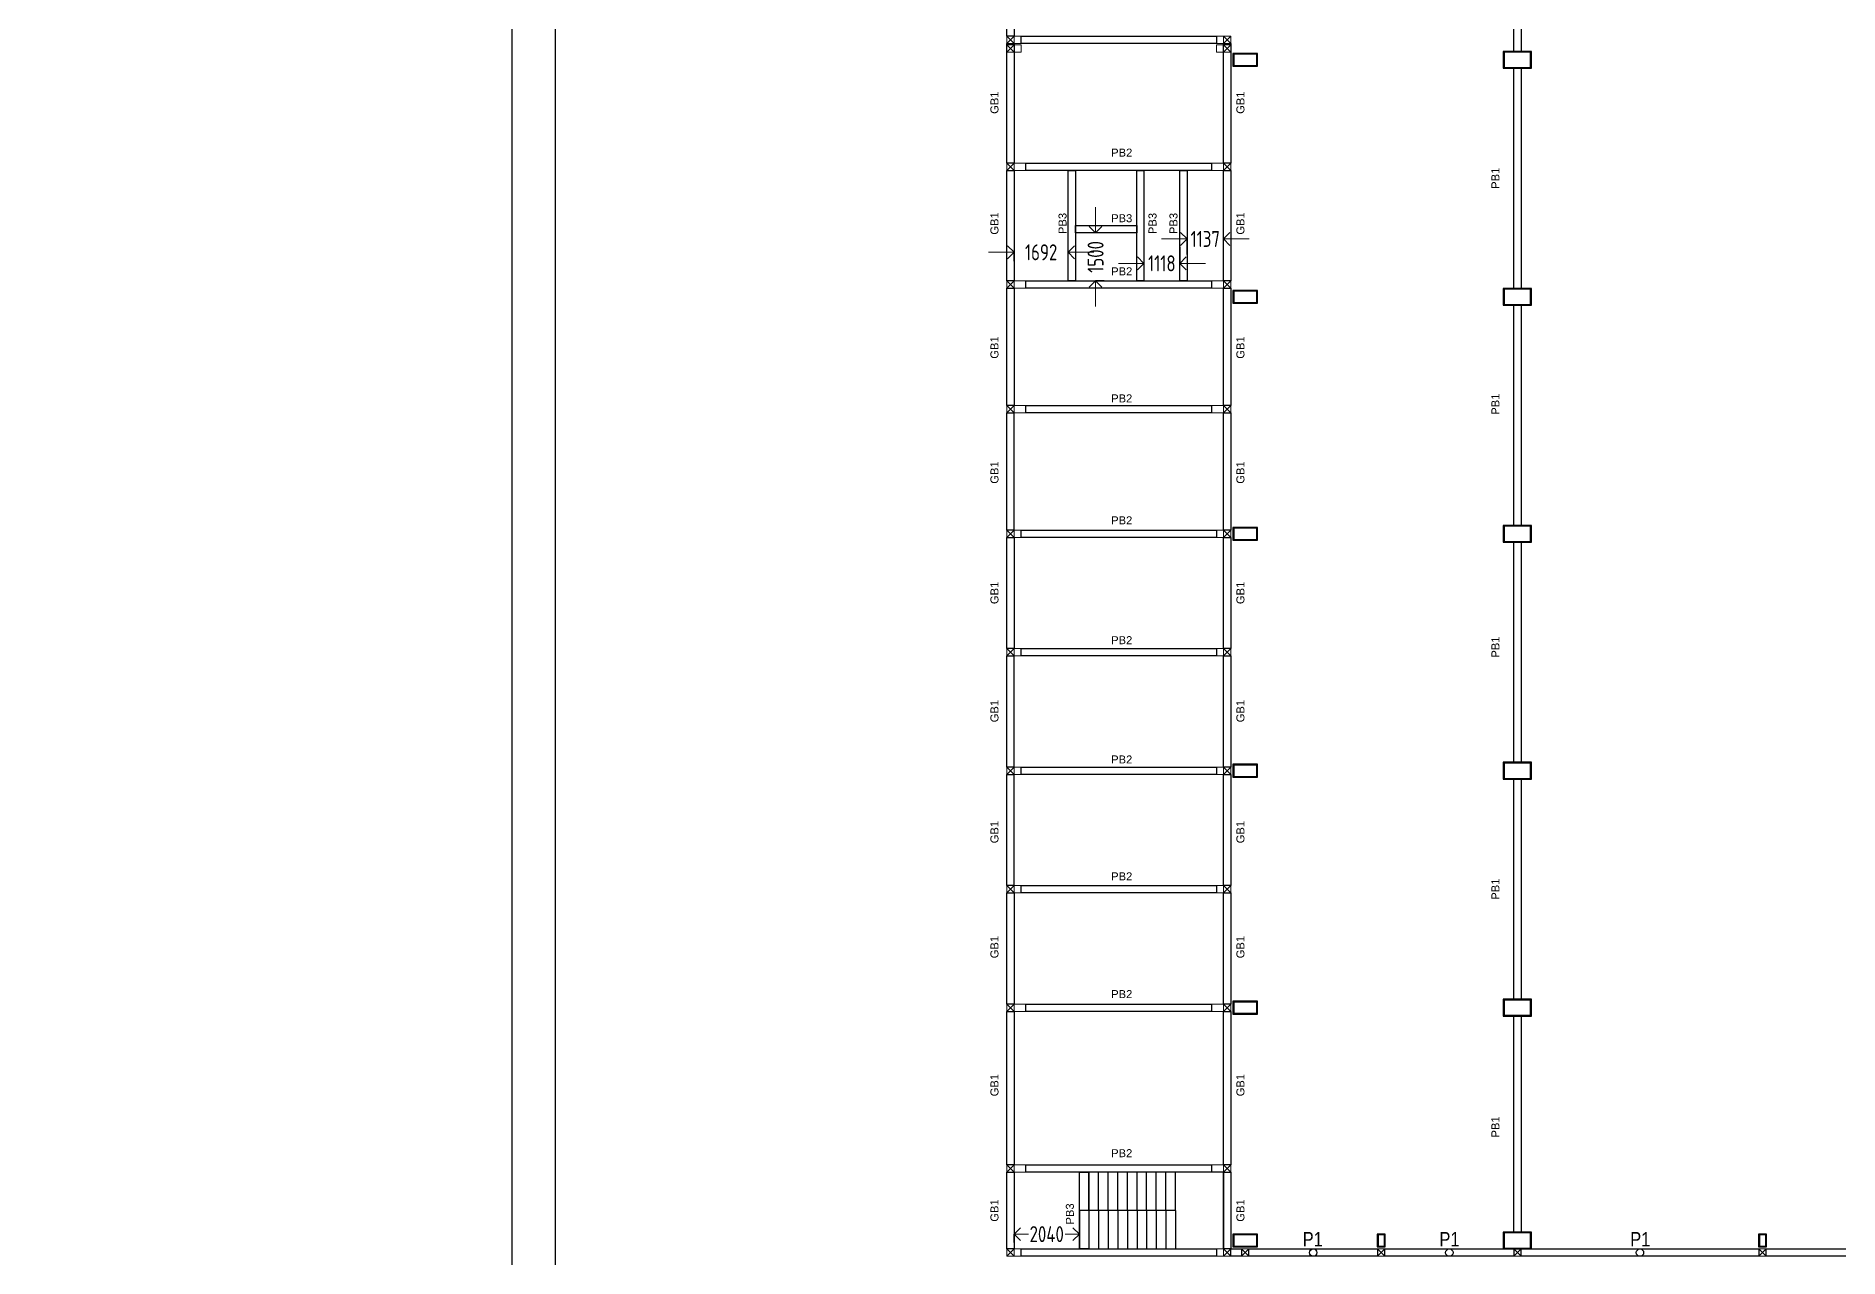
# Model space of a CAD drawing. Header units: inches. Extents: x -605 to 2991212, y -2872845 to 0.
# Drawn here: x 2453258 to 2509569, y -2287136 to -2248982 of the extents above; entities that cross this region are included whole.
import ezdxf
from ezdxf import colors
from ezdxf.entities.mleader import LeaderData, LeaderLine
from ezdxf.enums import TextEntityAlignment as Align
from ezdxf.math import Vec2, Vec3

# ---------------------------------------------------------------- set-up
doc = ezdxf.new("R2010")
doc.units = ezdxf.units.IN
doc.header["$LTSCALE"] = 600
doc.header["$MEASUREMENT"] = 0
for name, color, linetype, lineweight in [('PV_TEXT_ROMANS', 7, 'Continuous', 0), ('rDIMension', 1, 'Continuous', 18), ('rRCC 2', 40, 'Continuous', 15), ('rSHEET', 2, 'Continuous', 30)]:
    doc.layers.add(name, color=color, linetype=linetype, lineweight=lineweight)
doc.layers.add('see level', color=2, linetype='Continuous')
doc.styles.add('DIM', font='geniso.shx', dxfattribs={"width": 0.85})
doc.styles.add('J.P', font='ARIALN.TTF')
doc.styles.get("Standard").update_dxf_attribs({"font": 'arial.ttf'})
doc.styles.add('TEXT3', font='geniso.shx')
doc.dimstyles.new('ST-100', dxfattribs={"dimscale": 100, "dimtxt": 2.5, "dimasz": 2, "dimexe": 0.18, "dimexo": 0.0625, "dimgap": 0.2, "dimtad": 0, "dimdec": 0, "dimzin": 0, "dimdsep": 46, "dimtxsty": 'DIM', "dimblk": 'OPEN90', "dimcen": 0.09, "dimclrd": 256, "dimclrt": 7, "dimadec": 0, "dimazin": 0, "dimtfac": 1, "dimtdec": 0, "dimtofl": 0, "dimtmove": 0, "dimatfit": 3, "dimldrblk": 'OPEN90', "dimfxl": 1, "dimtolj": 1, "dimtzin": 0, "dimlwd": -1, "dimarcsym": 0})

# ---------------------------------------------------------------- blocks, each defined once
blk = doc.blocks.new('_Open90')
at = {"color": 0, "linetype": 'ByBlock', "lineweight": -2}
for p, q in [((0, 0), (-1, 0)), ((-0.5, 0.5), (0, 0)), ((0, 0), (-0.5, -0.5))]:
    blk.add_line(p, q, dxfattribs=at)
blk = doc.blocks.new('*D1138')
at = {"layer": 'Defpoints', "color": 0, "linetype": 'ByBlock'}
for p in [(2483805, -2255734), (2483805, -2256016), (2485497, -2256016)]:
    blk.add_point(p, dxfattribs=at)
at = {"layer": 'rDIMension'}
for p, q in [((2483405, -2255734), (2483005, -2255734)), ((2485897, -2255734), (2486297, -2255734))]:
    blk.add_line(p, q, dxfattribs=at)
at = {"layer": 'rDIMension', "color": 0, "linetype": 'ByBlock', "lineweight": -2}
for p, q in [((2483805, -2256016), (2483805, -2255734)), ((2485497, -2256016), (2485497, -2255734))]:
    blk.add_line(p, q, dxfattribs=at)
at = {"layer": 'rDIMension', "linetype": 'ByBlock', "xscale": 400, "yscale": 400, "zscale": 400}
blk.add_blockref('_Open90', (2483805, -2255734), dxfattribs=at)
at = {"layer": 'rDIMension', "linetype": 'ByBlock', "xscale": 400, "yscale": 400, "zscale": 400, "rotation": 180}
blk.add_blockref('_Open90', (2485497, -2255734), dxfattribs=at)
at = {"layer": 'rDIMension', "color": 7, "linetype": 'ByBlock', "insert": (2484651, -2255734), "char_height": 500, "attachment_point": 5, "style": 'DIM'}
blk.add_mtext('\\A1;1692', dxfattribs=at)
blk = doc.blocks.new('*D1139')
at = {"layer": 'Defpoints', "color": 0, "linetype": 'ByBlock'}
for p in [(2486351, -2255128), (2486617, -2255128), (2486617, -2256628)]:
    blk.add_point(p, dxfattribs=at)
at = {"layer": 'rDIMension'}
for p, q in [((2486351, -2254728), (2486351, -2254328)), ((2486351, -2257028), (2486351, -2257428))]:
    blk.add_line(p, q, dxfattribs=at)
at = {"layer": 'rDIMension', "color": 0, "linetype": 'ByBlock', "lineweight": -2}
for p, q in [((2486617, -2255128), (2486351, -2255128)), ((2486617, -2256628), (2486351, -2256628))]:
    blk.add_line(p, q, dxfattribs=at)
at = {"layer": 'rDIMension', "linetype": 'ByBlock', "xscale": 400, "yscale": 400, "zscale": 400}
for p, rotation in [((2486351, -2255128), 270), ((2486351, -2256628), 90)]:
    blk.add_blockref('_Open90', p, dxfattribs=dict(at, rotation=rotation))
at = {"layer": 'rDIMension', "color": 7, "linetype": 'ByBlock', "insert": (2486351, -2255878), "char_height": 500, "attachment_point": 5, "rotation": 90, "style": 'DIM'}
blk.add_mtext('\\A1;1500', dxfattribs=at)
blk = doc.blocks.new('*D1140')
at = {"layer": 'Defpoints', "color": 0, "linetype": 'ByBlock'}
for p in [(2487862, -2255562), (2488980, -2255562), (2488980, -2256079)]:
    blk.add_point(p, dxfattribs=at)
at = {"layer": 'rDIMension', "color": 0, "linetype": 'ByBlock', "lineweight": -2}
for p, q in [((2487862, -2255562), (2487862, -2256079)), ((2488980, -2255562), (2488980, -2256079))]:
    blk.add_line(p, q, dxfattribs=at)
at = {"layer": 'rDIMension'}
for p, q in [((2487462, -2256079), (2487062, -2256079)), ((2489380, -2256079), (2489780, -2256079))]:
    blk.add_line(p, q, dxfattribs=at)
at = {"layer": 'rDIMension', "linetype": 'ByBlock', "xscale": 400, "yscale": 400, "zscale": 400}
blk.add_blockref('_Open90', (2487862, -2256079), dxfattribs=at)
at = {"layer": 'rDIMension', "linetype": 'ByBlock', "xscale": 400, "yscale": 400, "zscale": 400, "rotation": 180}
blk.add_blockref('_Open90', (2488980, -2256079), dxfattribs=at)
at = {"layer": 'rDIMension', "color": 7, "linetype": 'ByBlock', "insert": (2488421, -2256079), "char_height": 500, "attachment_point": 5, "style": 'DIM'}
blk.add_mtext('\\A1;1118', dxfattribs=at)
blk = doc.blocks.new('*D1141')
at = {"layer": 'Defpoints', "color": 0, "linetype": 'ByBlock'}
for p in [(2489208, -2255803), (2490345, -2255318), (2490345, -2255803)]:
    blk.add_point(p, dxfattribs=at)
at = {"layer": 'rDIMension'}
for p, q in [((2488808, -2255318), (2488408, -2255318)), ((2490745, -2255318), (2491145, -2255318))]:
    blk.add_line(p, q, dxfattribs=at)
at = {"layer": 'rDIMension', "color": 0, "linetype": 'ByBlock', "lineweight": -2}
for p, q in [((2489208, -2255803), (2489208, -2255318)), ((2490345, -2255803), (2490345, -2255318))]:
    blk.add_line(p, q, dxfattribs=at)
at = {"layer": 'rDIMension', "linetype": 'ByBlock', "xscale": 400, "yscale": 400, "zscale": 400}
blk.add_blockref('_Open90', (2489208, -2255318), dxfattribs=at)
at = {"layer": 'rDIMension', "linetype": 'ByBlock', "xscale": 400, "yscale": 400, "zscale": 400, "rotation": 180}
blk.add_blockref('_Open90', (2490345, -2255318), dxfattribs=at)
at = {"layer": 'rDIMension', "color": 7, "linetype": 'ByBlock', "insert": (2489777, -2255318), "char_height": 500, "attachment_point": 5, "style": 'DIM'}
blk.add_mtext('\\A1;1137', dxfattribs=at)
blk = doc.blocks.new('*D1142')
at = {"layer": 'Defpoints', "color": 0, "linetype": 'ByBlock'}
for p in [(2483805, -2286393), (2483805, -2286659), (2485845, -2286659)]:
    blk.add_point(p, dxfattribs=at)
at = {"layer": 'rDIMension', "color": 0, "linetype": 'ByBlock', "lineweight": -2}
for p, q in [((2483805, -2286659), (2483805, -2286393)), ((2485845, -2286659), (2485845, -2286393))]:
    blk.add_line(p, q, dxfattribs=at)
at = {"layer": 'rDIMension'}
for p, q in [((2484205, -2286393), (2484252, -2286393)), ((2485445, -2286393), (2485398, -2286393))]:
    blk.add_line(p, q, dxfattribs=at)
at = {"layer": 'rDIMension', "linetype": 'ByBlock', "xscale": 400, "yscale": 400, "zscale": 400, "rotation": 180}
blk.add_blockref('_Open90', (2483805, -2286393), dxfattribs=at)
at = {"layer": 'rDIMension', "linetype": 'ByBlock', "xscale": 400, "yscale": 400, "zscale": 400}
blk.add_blockref('_Open90', (2485845, -2286393), dxfattribs=at)
at = {"layer": 'rDIMension', "color": 7, "linetype": 'ByBlock', "insert": (2484825, -2286393), "char_height": 500, "attachment_point": 5, "style": 'DIM'}
blk.add_mtext('\\A1;2040', dxfattribs=at)
blk = doc.blocks.new('_DotBlank')
at = {"color": 0, "linetype": 'ByBlock', "lineweight": -2}
blk.add_line((-0.5, 0), (-1, 0), dxfattribs=at)
blk.add_circle((0, 0), 0.5, dxfattribs=at)

msp = doc.modelspace()

# ---------------------------------------------------------------- linework, layer by layer
at = {"color": 8, "linetype": 'ByBlock'}
for p, q in [((2485844.8, -2285655.4), (2485844.8, -2284455.4)), ((2490344.8, -2284455.4), (2485844.8, -2284455.4)), ((2486144.8, -2285655.4), (2486144.8, -2284455.4)), ((2486444.8, -2285655.4), (2486444.8, -2284455.4)), ((2486744.8, -2285655.4), (2486744.8, -2284455.4)), ((2487044.8, -2285655.4), (2487044.8, -2284455.4)), ((2487344.8, -2285655.4), (2487344.8, -2284455.4)), ((2487644.8, -2285655.4), (2487644.8, -2284455.4)), ((2487944.8, -2285655.4), (2487944.8, -2284455.4)), ((2488244.8, -2285655.4), (2488244.8, -2284455.4)), ((2488544.8, -2285655.4), (2488544.8, -2284455.4)), ((2488844.8, -2285655.4), (2488844.8, -2284455.4)), ((2490344.8, -2284455.4), (2490344.8, -2286855.4)), ((2485844.8, -2285655.4), (2485844.8, -2286855.4)), ((2488844.8, -2285655.4), (2485844.8, -2285655.4)), ((2486144.8, -2285655.4), (2486144.8, -2286855.4)), ((2486444.8, -2285655.4), (2486444.8, -2286855.4)), ((2486744.8, -2285655.4), (2486744.8, -2286855.4)), ((2487044.8, -2285655.4), (2487044.8, -2286855.4)), ((2487344.8, -2285655.4), (2487344.8, -2286855.4)), ((2487644.8, -2285655.4), (2487644.8, -2286855.4)), ((2487944.8, -2285655.4), (2487944.8, -2286855.4)), ((2488244.8, -2285655.4), (2488244.8, -2286855.4)), ((2488544.8, -2285655.4), (2488544.8, -2286855.4)), ((2488844.8, -2285655.4), (2488844.8, -2286855.4))]:
    msp.add_line(p, q, dxfattribs=at)
at = {"color": 1, "linetype": 'ByBlock'}
for points in [[(2499409.8, -2242585.5), (2499639.8, -2242585.5), (2499639.8, -2249460.5), (2499409.8, -2249460.5)], [(2483581.6, -2245320.5), (2483809.2, -2245320.5), (2483809.2, -2248982), (2483581.6, -2248982)], [(2484029.2, -2248982), (2490124.8, -2248982), (2490124.8, -2249212), (2484029.2, -2249212)], [(2483579.2, -2249212), (2483807, -2249212), (2483807, -2252953.6), (2483579.2, -2252953.6)], [(2490344.8, -2249212), (2490574.8, -2249212), (2490574.8, -2252953.6), (2490344.8, -2252953.6)], [(2499409.8, -2249985.5), (2499639.8, -2249985.5), (2499639.8, -2256860.5), (2499409.8, -2256860.5)], [(2484177, -2252953.6), (2489974.8, -2252953.6), (2489974.8, -2253183.6), (2484177, -2253183.6)], [(2483577, -2253183.6), (2483804.8, -2253183.6), (2483804.8, -2256628), (2483577, -2256628)], [(2485497, -2253183.6), (2485724.8, -2253183.6), (2485724.8, -2256628), (2485497, -2256628)], [(2487634.5, -2253183.6), (2487862.3, -2253183.6), (2487862.3, -2256628), (2487634.5, -2256628)], [(2488980.4, -2253183.6), (2489208.3, -2253183.6), (2489208.3, -2256628), (2488980.4, -2256628)], [(2490344.8, -2253183.6), (2490574.8, -2253183.6), (2490574.8, -2256628), (2490344.8, -2256628)], [(2485724.8, -2254898.2), (2487634.5, -2254898.2), (2487634.5, -2255128.2), (2485724.8, -2255128.2)], [(2483574.8, -2256858), (2483804.8, -2256858), (2483804.8, -2260518), (2483574.8, -2260518)], [(2484174.8, -2256628), (2489974.8, -2256628), (2489974.8, -2256858), (2484174.8, -2256858)], [(2490344.8, -2256858), (2490574.8, -2256858), (2490574.8, -2260518), (2490344.8, -2260518)], [(2499409.8, -2257385.5), (2499639.8, -2257385.5), (2499639.8, -2264260.5), (2499409.8, -2264260.5)], [(2483574.8, -2260748), (2483799.8, -2260748), (2483799.8, -2264408), (2483574.8, -2264408)], [(2484174.8, -2260518), (2489974.8, -2260518), (2489974.8, -2260748), (2484174.8, -2260748)], [(2490344.8, -2260748), (2490574.8, -2260748), (2490574.8, -2264408), (2490344.8, -2264408)], [(2483574.8, -2264638), (2483804.8, -2264638), (2483804.8, -2268108), (2483574.8, -2268108)], [(2484024.8, -2264408), (2490124.8, -2264408), (2490124.8, -2264638), (2484024.8, -2264638)], [(2490344.8, -2264638), (2490574.8, -2264638), (2490574.8, -2268108), (2490344.8, -2268108)], [(2499409.8, -2264785.5), (2499639.8, -2264785.5), (2499639.8, -2271660.5), (2499409.8, -2271660.5)], [(2484024.8, -2268108), (2490124.8, -2268108), (2490124.8, -2268338), (2484024.8, -2268338)], [(2483574.8, -2268338), (2483799.8, -2268338), (2483799.8, -2271808), (2483574.8, -2271808)], [(2490344.8, -2268338), (2490574.8, -2268338), (2490574.8, -2271808), (2490344.8, -2271808)], [(2483574.8, -2272038), (2483799.8, -2272038), (2483799.8, -2275508), (2483574.8, -2275508)], [(2484024.8, -2271808), (2490124.8, -2271808), (2490124.8, -2272038), (2484024.8, -2272038)], [(2490344.8, -2272038), (2490574.8, -2272038), (2490574.8, -2275508), (2490344.8, -2275508)], [(2499409.8, -2272185.5), (2499639.8, -2272185.5), (2499639.8, -2279060.5), (2499409.8, -2279060.5)], [(2484024.8, -2275508), (2490124.8, -2275508), (2490124.8, -2275738), (2484024.8, -2275738)], [(2483574.8, -2275738), (2483804.8, -2275738), (2483804.8, -2279208), (2483574.8, -2279208)], [(2490344.8, -2275738), (2490574.8, -2275738), (2490574.8, -2279208), (2490344.8, -2279208)], [(2483804.8, -2284225.4), (2483574.8, -2284225.4), (2483574.8, -2279438), (2483804.8, -2279438)], [(2484174.8, -2279208), (2489974.8, -2279208), (2489974.8, -2279438), (2484174.8, -2279438)], [(2490344.8, -2279438), (2490574.8, -2279438), (2490574.8, -2284225.4), (2490344.8, -2284225.4)], [(2499409.8, -2279585.5), (2499639.8, -2279585.5), (2499639.8, -2286330.4), (2499409.8, -2286330.4)], [(2483804.8, -2286855.4), (2483574.8, -2286855.4), (2483574.8, -2284455.4), (2483804.8, -2284455.4)], [(2484174.8, -2284225.4), (2489974.8, -2284225.4), (2489974.8, -2284455.4), (2484174.8, -2284455.4)], [(2485844.8, -2284455.4), (2486144.8, -2284455.4), (2486144.8, -2286855.4), (2485844.8, -2286855.4)], [(2490344.8, -2284455.4), (2490574.8, -2284455.4), (2490574.8, -2286855.4), (2490344.8, -2286855.4)], [(2484024.8, -2286855.4), (2490124.8, -2286855.4), (2490124.8, -2287085.4), (2484024.8, -2287085.4)], [(2490574.8, -2286855.4), (2490909.8, -2286855.4), (2490909.8, -2287085.4), (2490574.8, -2287085.4)], [(2490574.8, -2286855.4), (2490909.8, -2286855.4), (2490909.8, -2287085.4), (2490574.8, -2287085.4)], [(2491139.8, -2286855.4), (2495159.8, -2286855.4), (2495159.8, -2287085.4), (2491139.8, -2287085.4)], [(2495389.8, -2286855.4), (2499409.8, -2286855.4), (2499409.8, -2287085.4), (2495389.8, -2287085.4)], [(2499639.8, -2286855.4), (2507069.8, -2286855.4), (2507069.8, -2287085.4), (2499639.8, -2287085.4)], [(2507299.8, -2286855.4), (2514729.8, -2286855.4), (2514729.8, -2287085.4), (2507299.8, -2287085.4)]]:
    msp.add_lwpolyline(points, close=True, dxfattribs=at)
at = {"color": 6, "linetype": 'ByBlock'}
for points in [[(2491409.8, -2249923), (2491409.8, -2249523), (2490639.8, -2249523), (2490639.8, -2249923)], [(2499964.8, -2249985.5), (2499964.8, -2249460.5), (2499084.8, -2249460.5), (2499084.8, -2249985.5)], [(2491409.8, -2257323), (2491409.8, -2256923), (2490639.8, -2256923), (2490639.8, -2257323)], [(2499964.8, -2257385.5), (2499964.8, -2256860.5), (2499084.8, -2256860.5), (2499084.8, -2257385.5)], [(2499964.8, -2264785.5), (2499964.8, -2264260.5), (2499084.8, -2264260.5), (2499084.8, -2264785.5)], [(2491409.8, -2264723), (2491409.8, -2264323), (2490639.8, -2264323), (2490639.8, -2264723)], [(2491409.8, -2272123), (2491409.8, -2271723), (2490639.8, -2271723), (2490639.8, -2272123)], [(2499964.8, -2272185.5), (2499964.8, -2271660.5), (2499084.8, -2271660.5), (2499084.8, -2272185.5)], [(2491409.8, -2279523), (2491409.8, -2279123), (2490639.8, -2279123), (2490639.8, -2279523)], [(2499964.8, -2279585.5), (2499964.8, -2279060.5), (2499084.8, -2279060.5), (2499084.8, -2279585.5)], [(2491409.8, -2286792.9), (2491409.8, -2286392.9), (2490639.8, -2286392.9), (2490639.8, -2286792.9)], [(2491409.8, -2286792.9), (2491409.8, -2286392.9), (2490639.8, -2286392.9), (2490639.8, -2286792.9)], [(2495399.8, -2286392.9), (2495149.8, -2286392.9), (2495149.8, -2286792.9), (2495399.8, -2286792.9)], [(2499964.8, -2286855.4), (2499964.8, -2286330.4), (2499084.8, -2286330.4), (2499084.8, -2286855.4)], [(2507309.8, -2286392.9), (2507059.8, -2286392.9), (2507059.8, -2286792.9), (2507309.8, -2286792.9)]]:
    msp.add_lwpolyline(points, close=True, dxfattribs=at)
at = {"color": 3, "linetype": 'ByBlock'}
for points in [[(2491384.8, -2249898), (2491384.8, -2249548), (2490664.8, -2249548), (2490664.8, -2249898)], [(2499939.8, -2249960.5), (2499939.8, -2249485.5), (2499109.8, -2249485.5), (2499109.8, -2249960.5)], [(2491384.8, -2257298), (2491384.8, -2256948), (2490664.8, -2256948), (2490664.8, -2257298)], [(2499939.8, -2257360.5), (2499939.8, -2256885.5), (2499109.8, -2256885.5), (2499109.8, -2257360.5)], [(2499939.8, -2264760.5), (2499939.8, -2264285.5), (2499109.8, -2264285.5), (2499109.8, -2264760.5)], [(2491384.8, -2264698), (2491384.8, -2264348), (2490664.8, -2264348), (2490664.8, -2264698)], [(2491384.8, -2272098), (2491384.8, -2271748), (2490664.8, -2271748), (2490664.8, -2272098)], [(2499939.8, -2272160.5), (2499939.8, -2271685.5), (2499109.8, -2271685.5), (2499109.8, -2272160.5)], [(2491384.8, -2279498), (2491384.8, -2279148), (2490664.8, -2279148), (2490664.8, -2279498)], [(2499939.8, -2279560.5), (2499939.8, -2279085.5), (2499109.8, -2279085.5), (2499109.8, -2279560.5)], [(2491384.8, -2286767.9), (2491384.8, -2286417.9), (2490664.8, -2286417.9), (2490664.8, -2286767.9)], [(2491384.8, -2286767.9), (2491384.8, -2286417.9), (2490664.8, -2286417.9), (2490664.8, -2286767.9)], [(2495374.8, -2286417.9), (2495174.8, -2286417.9), (2495174.8, -2286767.9), (2495374.8, -2286767.9)], [(2499939.8, -2286830.4), (2499939.8, -2286355.4), (2499109.8, -2286355.4), (2499109.8, -2286830.4)], [(2507284.8, -2286417.9), (2507084.8, -2286417.9), (2507084.8, -2286767.9), (2507284.8, -2286767.9)]]:
    msp.add_lwpolyline(points, close=True, dxfattribs=at)
at = {"color": 8, "linetype": 'ByBlock'}
for centre in [(2493149.8, -2286970.4), (2497399.8, -2286970.4), (2503354.8, -2286970.4)]:
    msp.add_circle(centre, 115, dxfattribs=at)
at = {"layer": 'rRCC 2', "color": 6}
for p, q in [((2483579.2, -2248982), (2483809.2, -2249212)), ((2483579.2, -2249212), (2483809.2, -2248982)), ((2490574.8, -2248982), (2490344.8, -2249212)), ((2490574.8, -2249212), (2490344.8, -2248982)), ((2483574.8, -2249252), (2483804.8, -2249482)), ((2483574.8, -2249482), (2483804.8, -2249252)), ((2490574.8, -2249252), (2490344.8, -2249482)), ((2490574.8, -2249482), (2490344.8, -2249252)), ((2483577, -2252953.6), (2483807, -2253183.6)), ((2483577, -2253183.6), (2483807, -2252953.6)), ((2490574.8, -2252953.6), (2490344.8, -2253183.6)), ((2490574.8, -2253183.6), (2490344.8, -2252953.6)), ((2483574.8, -2256628), (2483804.8, -2256858)), ((2483574.8, -2256858), (2483804.8, -2256628)), ((2490574.8, -2256628), (2490344.8, -2256858)), ((2490574.8, -2256858), (2490344.8, -2256628)), ((2483574.8, -2260518), (2483804.8, -2260748)), ((2483574.8, -2260748), (2483804.8, -2260518)), ((2490574.8, -2260518), (2490344.8, -2260748)), ((2490574.8, -2260748), (2490344.8, -2260518)), ((2483574.8, -2264408), (2483804.8, -2264638)), ((2483574.8, -2264638), (2483804.8, -2264408)), ((2490574.8, -2264408), (2490344.8, -2264638)), ((2490574.8, -2264638), (2490344.8, -2264408)), ((2483574.8, -2268108), (2483804.8, -2268338)), ((2483574.8, -2268338), (2483804.8, -2268108)), ((2490574.8, -2268108), (2490344.8, -2268338)), ((2490574.8, -2268338), (2490344.8, -2268108)), ((2483574.8, -2271808), (2483804.8, -2272038)), ((2483574.8, -2272038), (2483804.8, -2271808)), ((2490574.8, -2271808), (2490344.8, -2272038)), ((2490574.8, -2272038), (2490344.8, -2271808)), ((2483574.8, -2275508), (2483804.8, -2275738)), ((2483574.8, -2275738), (2483804.8, -2275508)), ((2490574.8, -2275508), (2490344.8, -2275738)), ((2490574.8, -2275738), (2490344.8, -2275508)), ((2483574.8, -2279208), (2483804.8, -2279438)), ((2483574.8, -2279438), (2483804.8, -2279208)), ((2490574.8, -2279208), (2490344.8, -2279438)), ((2490574.8, -2279438), (2490344.8, -2279208)), ((2483574.8, -2284225.4), (2483804.8, -2284455.4)), ((2483574.8, -2284455.4), (2483804.8, -2284225.4)), ((2490574.8, -2284225.4), (2490344.8, -2284455.4)), ((2490574.8, -2284455.4), (2490344.8, -2284225.4)), ((2483574.8, -2286855.4), (2483804.8, -2287085.4)), ((2483574.8, -2287085.4), (2483804.8, -2286855.4)), ((2490574.8, -2286855.4), (2490344.8, -2287085.4)), ((2490574.8, -2287085.4), (2490344.8, -2286855.4)), ((2491139.8, -2286855.4), (2490909.8, -2287085.4)), ((2491139.8, -2287085.4), (2490909.8, -2286855.4)), ((2491139.8, -2286855.4), (2490909.8, -2287085.4)), ((2491139.8, -2287085.4), (2490909.8, -2286855.4)), ((2495389.8, -2286855.4), (2495159.8, -2287085.4)), ((2495389.8, -2287085.4), (2495159.8, -2286855.4)), ((2499639.8, -2286855.4), (2499409.8, -2287085.4)), ((2499639.8, -2287085.4), (2499409.8, -2286855.4)), ((2507299.8, -2286855.4), (2507069.8, -2287085.4)), ((2507299.8, -2287085.4), (2507069.8, -2286855.4))]:
    msp.add_line(p, q, dxfattribs=at)
for points in [[(2483579.2, -2249212), (2483579.2, -2248982), (2484029.2, -2248982), (2484029.2, -2249212)], [(2483579.2, -2248982), (2483809.2, -2248982), (2483809.2, -2249212), (2483579.2, -2249212)], [(2490574.8, -2249212), (2490574.8, -2248982), (2490124.8, -2248982), (2490124.8, -2249212)], [(2490574.8, -2248982), (2490344.8, -2248982), (2490344.8, -2249212), (2490574.8, -2249212)], [(2483574.8, -2249482), (2483574.8, -2249252), (2484024.8, -2249252), (2484024.8, -2249482)], [(2483574.8, -2249252), (2483804.8, -2249252), (2483804.8, -2249482), (2483574.8, -2249482)], [(2490574.8, -2249482), (2490574.8, -2249252), (2490124.8, -2249252), (2490124.8, -2249482)], [(2490574.8, -2249252), (2490344.8, -2249252), (2490344.8, -2249482), (2490574.8, -2249482)], [(2483577, -2253183.6), (2483577, -2252953.6), (2484177, -2252953.6), (2484177, -2253183.6)], [(2483577, -2252953.6), (2483807, -2252953.6), (2483807, -2253183.6), (2483577, -2253183.6)], [(2490574.8, -2253183.6), (2490574.8, -2252953.6), (2489974.8, -2252953.6), (2489974.8, -2253183.6)], [(2490574.8, -2252953.6), (2490344.8, -2252953.6), (2490344.8, -2253183.6), (2490574.8, -2253183.6)], [(2483574.8, -2256858), (2483574.8, -2256628), (2484174.8, -2256628), (2484174.8, -2256858)], [(2483574.8, -2256628), (2483804.8, -2256628), (2483804.8, -2256858), (2483574.8, -2256858)], [(2490574.8, -2256858), (2490574.8, -2256628), (2489974.8, -2256628), (2489974.8, -2256858)], [(2490574.8, -2256628), (2490344.8, -2256628), (2490344.8, -2256858), (2490574.8, -2256858)], [(2483574.8, -2260748), (2483574.8, -2260518), (2484174.8, -2260518), (2484174.8, -2260748)], [(2483574.8, -2260518), (2483804.8, -2260518), (2483804.8, -2260748), (2483574.8, -2260748)], [(2490574.8, -2260748), (2490574.8, -2260518), (2489974.8, -2260518), (2489974.8, -2260748)], [(2490574.8, -2260518), (2490344.8, -2260518), (2490344.8, -2260748), (2490574.8, -2260748)], [(2483574.8, -2264638), (2483574.8, -2264408), (2484024.8, -2264408), (2484024.8, -2264638)], [(2483574.8, -2264408), (2483804.8, -2264408), (2483804.8, -2264638), (2483574.8, -2264638)], [(2490574.8, -2264638), (2490574.8, -2264408), (2490124.8, -2264408), (2490124.8, -2264638)], [(2490574.8, -2264408), (2490344.8, -2264408), (2490344.8, -2264638), (2490574.8, -2264638)], [(2483574.8, -2268338), (2483574.8, -2268108), (2484024.8, -2268108), (2484024.8, -2268338)], [(2483574.8, -2268108), (2483804.8, -2268108), (2483804.8, -2268338), (2483574.8, -2268338)], [(2490574.8, -2268338), (2490574.8, -2268108), (2490124.8, -2268108), (2490124.8, -2268338)], [(2490574.8, -2268108), (2490344.8, -2268108), (2490344.8, -2268338), (2490574.8, -2268338)], [(2483574.8, -2272038), (2483574.8, -2271808), (2484024.8, -2271808), (2484024.8, -2272038)], [(2483574.8, -2271808), (2483804.8, -2271808), (2483804.8, -2272038), (2483574.8, -2272038)], [(2490574.8, -2272038), (2490574.8, -2271808), (2490124.8, -2271808), (2490124.8, -2272038)], [(2490574.8, -2271808), (2490344.8, -2271808), (2490344.8, -2272038), (2490574.8, -2272038)], [(2483574.8, -2275738), (2483574.8, -2275508), (2484024.8, -2275508), (2484024.8, -2275738)], [(2483574.8, -2275508), (2483804.8, -2275508), (2483804.8, -2275738), (2483574.8, -2275738)], [(2490574.8, -2275738), (2490574.8, -2275508), (2490124.8, -2275508), (2490124.8, -2275738)], [(2490574.8, -2275508), (2490344.8, -2275508), (2490344.8, -2275738), (2490574.8, -2275738)], [(2483574.8, -2279438), (2483574.8, -2279208), (2484174.8, -2279208), (2484174.8, -2279438)], [(2483574.8, -2279208), (2483804.8, -2279208), (2483804.8, -2279438), (2483574.8, -2279438)], [(2490574.8, -2279438), (2490574.8, -2279208), (2489974.8, -2279208), (2489974.8, -2279438)], [(2490574.8, -2279208), (2490344.8, -2279208), (2490344.8, -2279438), (2490574.8, -2279438)], [(2483574.8, -2284455.4), (2483574.8, -2284225.4), (2484174.8, -2284225.4), (2484174.8, -2284455.4)], [(2483574.8, -2284225.4), (2483804.8, -2284225.4), (2483804.8, -2284455.4), (2483574.8, -2284455.4)], [(2490574.8, -2284455.4), (2490574.8, -2284225.4), (2489974.8, -2284225.4), (2489974.8, -2284455.4)], [(2490574.8, -2284225.4), (2490344.8, -2284225.4), (2490344.8, -2284455.4), (2490574.8, -2284455.4)], [(2483574.8, -2287085.4), (2483574.8, -2286855.4), (2484024.8, -2286855.4), (2484024.8, -2287085.4)], [(2483574.8, -2286855.4), (2483804.8, -2286855.4), (2483804.8, -2287085.4), (2483574.8, -2287085.4)], [(2490574.8, -2287085.4), (2490574.8, -2286855.4), (2490124.8, -2286855.4), (2490124.8, -2287085.4)], [(2490574.8, -2286855.4), (2490344.8, -2286855.4), (2490344.8, -2287085.4), (2490574.8, -2287085.4)], [(2491139.8, -2286855.4), (2490909.8, -2286855.4), (2490909.8, -2287085.4), (2491139.8, -2287085.4)], [(2491139.8, -2286855.4), (2490909.8, -2286855.4), (2490909.8, -2287085.4), (2491139.8, -2287085.4)], [(2495389.8, -2286855.4), (2495159.8, -2286855.4), (2495159.8, -2287085.4), (2495389.8, -2287085.4)], [(2499639.8, -2286855.4), (2499409.8, -2286855.4), (2499409.8, -2287085.4), (2499639.8, -2287085.4)], [(2507299.8, -2286855.4), (2507069.8, -2286855.4), (2507069.8, -2287085.4), (2507299.8, -2287085.4)]]:
    msp.add_lwpolyline(points, close=True, dxfattribs=at)
at = {"layer": 'rSHEET'}
msp.add_lwpolyline([(2568681.6, -2339818.9), (2568681.6, -2197596.6), (2468120.2, -2197596.6), (2468120.2, -2339818.9)], close=True, dxfattribs=at)
msp.add_lwpolyline([(2567329.6, -2337448.6), (2567329.6, -2199967, 0.4142136), (2566313.7, -2198951.1), (2470488, -2198951.1, 0.4142136), (2469472.2, -2199967), (2469472.2, -2337448.6, 0.4142136), (2470488, -2338464.4), (2566313.7, -2338464.4, 0.4142136)], format="xyb", close=True, dxfattribs=at)
at = {"layer": 'see level', "color": 4, "linetype": 'ByBlock', "lineweight": 20}
msp.add_line((2483804.8, -2256628), (2483574.8, -2256628), dxfattribs=at)

# ---------------------------------------------------------------- texts
at = {"layer": 'PV_TEXT_ROMANS', "char_height": 450, "width": 2135.966, "attachment_point": 1, "style": 'J.P'}
for insert in [(2492065.8, -2286327.1), (2496336.9, -2286327.1), (2502297, -2286327.1)]:
    msp.add_mtext('\\pxqc;P1', dxfattribs=dict(at, insert=insert))
at = {"layer": 'rRCC 2'}
for s, p in [('GB1', (2483192.3, -2251061.5)), ('GB1', (2490874.6, -2251061.5)), ('PB1', (2498838.3, -2253421.9)), ('GB1', (2483192.3, -2254834.4)), ('PB3', (2485318.7, -2254834.4)), ('PB3', (2488128.9, -2254834.4)), ('PB3', (2488783.6, -2254834.4)), ('GB1', (2490874.6, -2254834.4)), ('GB1', (2483192.3, -2258708.2)), ('GB1', (2490874.6, -2258708.2)), ('PB1', (2498838.3, -2260476.2)), ('GB1', (2483192.3, -2262611.5)), ('GB1', (2490874.6, -2262611.5)), ('GB1', (2483192.3, -2266370.7)), ('GB1', (2490874.6, -2266370.7)), ('PB1', (2498838.3, -2268061)), ('GB1', (2483192.3, -2270061.5)), ('GB1', (2490874.6, -2270061.5)), ('GB1', (2483192.3, -2273840)), ('GB1', (2490874.6, -2273840)), ('PB1', (2498838.3, -2275619.8)), ('GB1', (2483192.3, -2277431.4)), ('GB1', (2490874.6, -2277431.4)), ('GB1', (2483192.3, -2281741.2)), ('GB1', (2490874.6, -2281741.2)), ('PB1', (2498838.3, -2283046.3)), ('GB1', (2483192.3, -2285656.3)), ('PB3', (2485547.1, -2285762.8)), ('GB1', (2490874.6, -2285656.3))]:
    msp.add_text(s, height=250, rotation=90, dxfattribs=at).set_placement(p, align=Align.MIDDLE_CENTER)
for s, p in [('PB2', (2487167.4, -2252622)), ('PB3', (2487167.4, -2254670)), ('PB2', (2487167.4, -2256328.7)), ('PB2', (2487167.4, -2260296.3)), ('PB2', (2487167.4, -2264104.2)), ('PB2', (2487167.4, -2267845.9)), ('PB2', (2487167.4, -2271570.9)), ('PB2', (2487167.4, -2275221)), ('PB2', (2487167.4, -2278897.8)), ('PB2', (2487167.4, -2283865.2))]:
    msp.add_text(s, height=250, dxfattribs=at).set_placement(p, align=Align.MIDDLE_CENTER)

# ---------------------------------------------------------------- dimensions: what is measured, and where the dimension line sits
at = {"layer": 'rDIMension', "color": 1, "linetype": 'ByBlock'}
dim = msp.add_linear_dim(base=(2486351.1, -2255128.2), p1=(2486617.3, -2256628), p2=(2486617.3, -2255128.2), angle=90, dimstyle='ST-100', override={"dimtxt": 5, "dimasz": 4, "dimexe": 0, "dimexo": 0, "dimblk": 'Open90', "dimtmove": 1, "dimfxl": 1.25, "dimtfillclr": 256, "dimarcsym": 2}, dxfattribs=at)
dim.commit()
dim.dimension.update_dxf_attribs({"geometry": '*D1139', "text_midpoint": (2486351.1, -2255878.1)})
for base, p1, p2, picture, middle in [((2490344.8435, -2255317.5615), (2489208.2694, -2255802.9959), (2490344.8435, -2255802.9959), '*D1141', (2489776.5565, -2255317.5615)), ((2483804.8, -2255734.1), (2485497, -2256016), (2483804.8, -2256016), '*D1138', (2484650.9, -2255734.1)), ((2488980.4, -2256078.6), (2487862.3, -2255561.8), (2488980.4, -2255561.8), '*D1140', (2488421.4, -2256078.6)), ((2483804.8, -2286393.1), (2485844.8, -2286659.3), (2483804.8, -2286659.3), '*D1142', (2484824.8, -2286393.1))]:
    dim = msp.add_linear_dim(base=base, p1=p1, p2=p2, dimstyle='ST-100', override={"dimtxt": 5, "dimasz": 4, "dimexe": 0, "dimexo": 0, "dimblk": 'Open90', "dimtmove": 1, "dimfxl": 1.25, "dimtfillclr": 256, "dimarcsym": 2}, dxfattribs=at)
    dim.commit()
    dim.dimension.update_dxf_attribs({"geometry": picture, "text_midpoint": middle})

# ---------------------------------------------------------------- leaders
at = {"layer": 'rRCC 2', "color": 7}
ml = msp.add_multileader_mtext('Standard', dxfattribs=at)
ml.set_content('\\A1;\\W0.85;(a)4-12# ', color=7, style='TEXT3')
ml.set_leader_properties(color=256, linetype='ByLayer', lineweight=-1)
ml.set_arrow_properties(name='DOTBLANK')
ml.build(insert=Vec2(0, 0))
ml.multileader.update_dxf_attribs({"text_top_attachment_type": 0, "text_bottom_attachment_type": 0, "dogleg_length": 7.47, "arrow_head_size": 187.5, "scale": 75})
ctx = ml.context
ctx.base_point, ctx.scale, ctx.char_height, ctx.arrow_head_size, ctx.landing_gap_size, ctx.plane_origin = Vec3(2474235.5, -2625457.1), 75, 250, 187.5, 6.75, Vec3(2469885.5, -2625505)
ctx.text_align_type = 2
notes = []
notes.append((ctx, [(0, (0, 0, 0), (0, 0), (1, 0), 1, [])]))
ctx.mtext.insert, ctx.mtext.alignment, ctx.mtext.flow_direction = Vec3(2475262.2, -2625325.8), 3, 5
for ctx, leaders in notes:
    for number, flags, end, landing, length, lines in leaders:
        leader = LeaderData()
        leader.index, (leader.has_last_leader_line, leader.has_dogleg_vector, leader.attachment_direction) = number, flags
        leader.last_leader_point, leader.dogleg_vector, leader.dogleg_length = Vec3(end), Vec3(landing), length
        for number, points, colour, breaks in lines:
            line = LeaderLine()
            line.index, line.vertices, line.color, line.breaks = number, Vec3.list(points), colors.encode_raw_color(colour), breaks
            leader.lines.append(line)
        ctx.leaders.append(leader)

doc.saveas('drawing.dxf')
